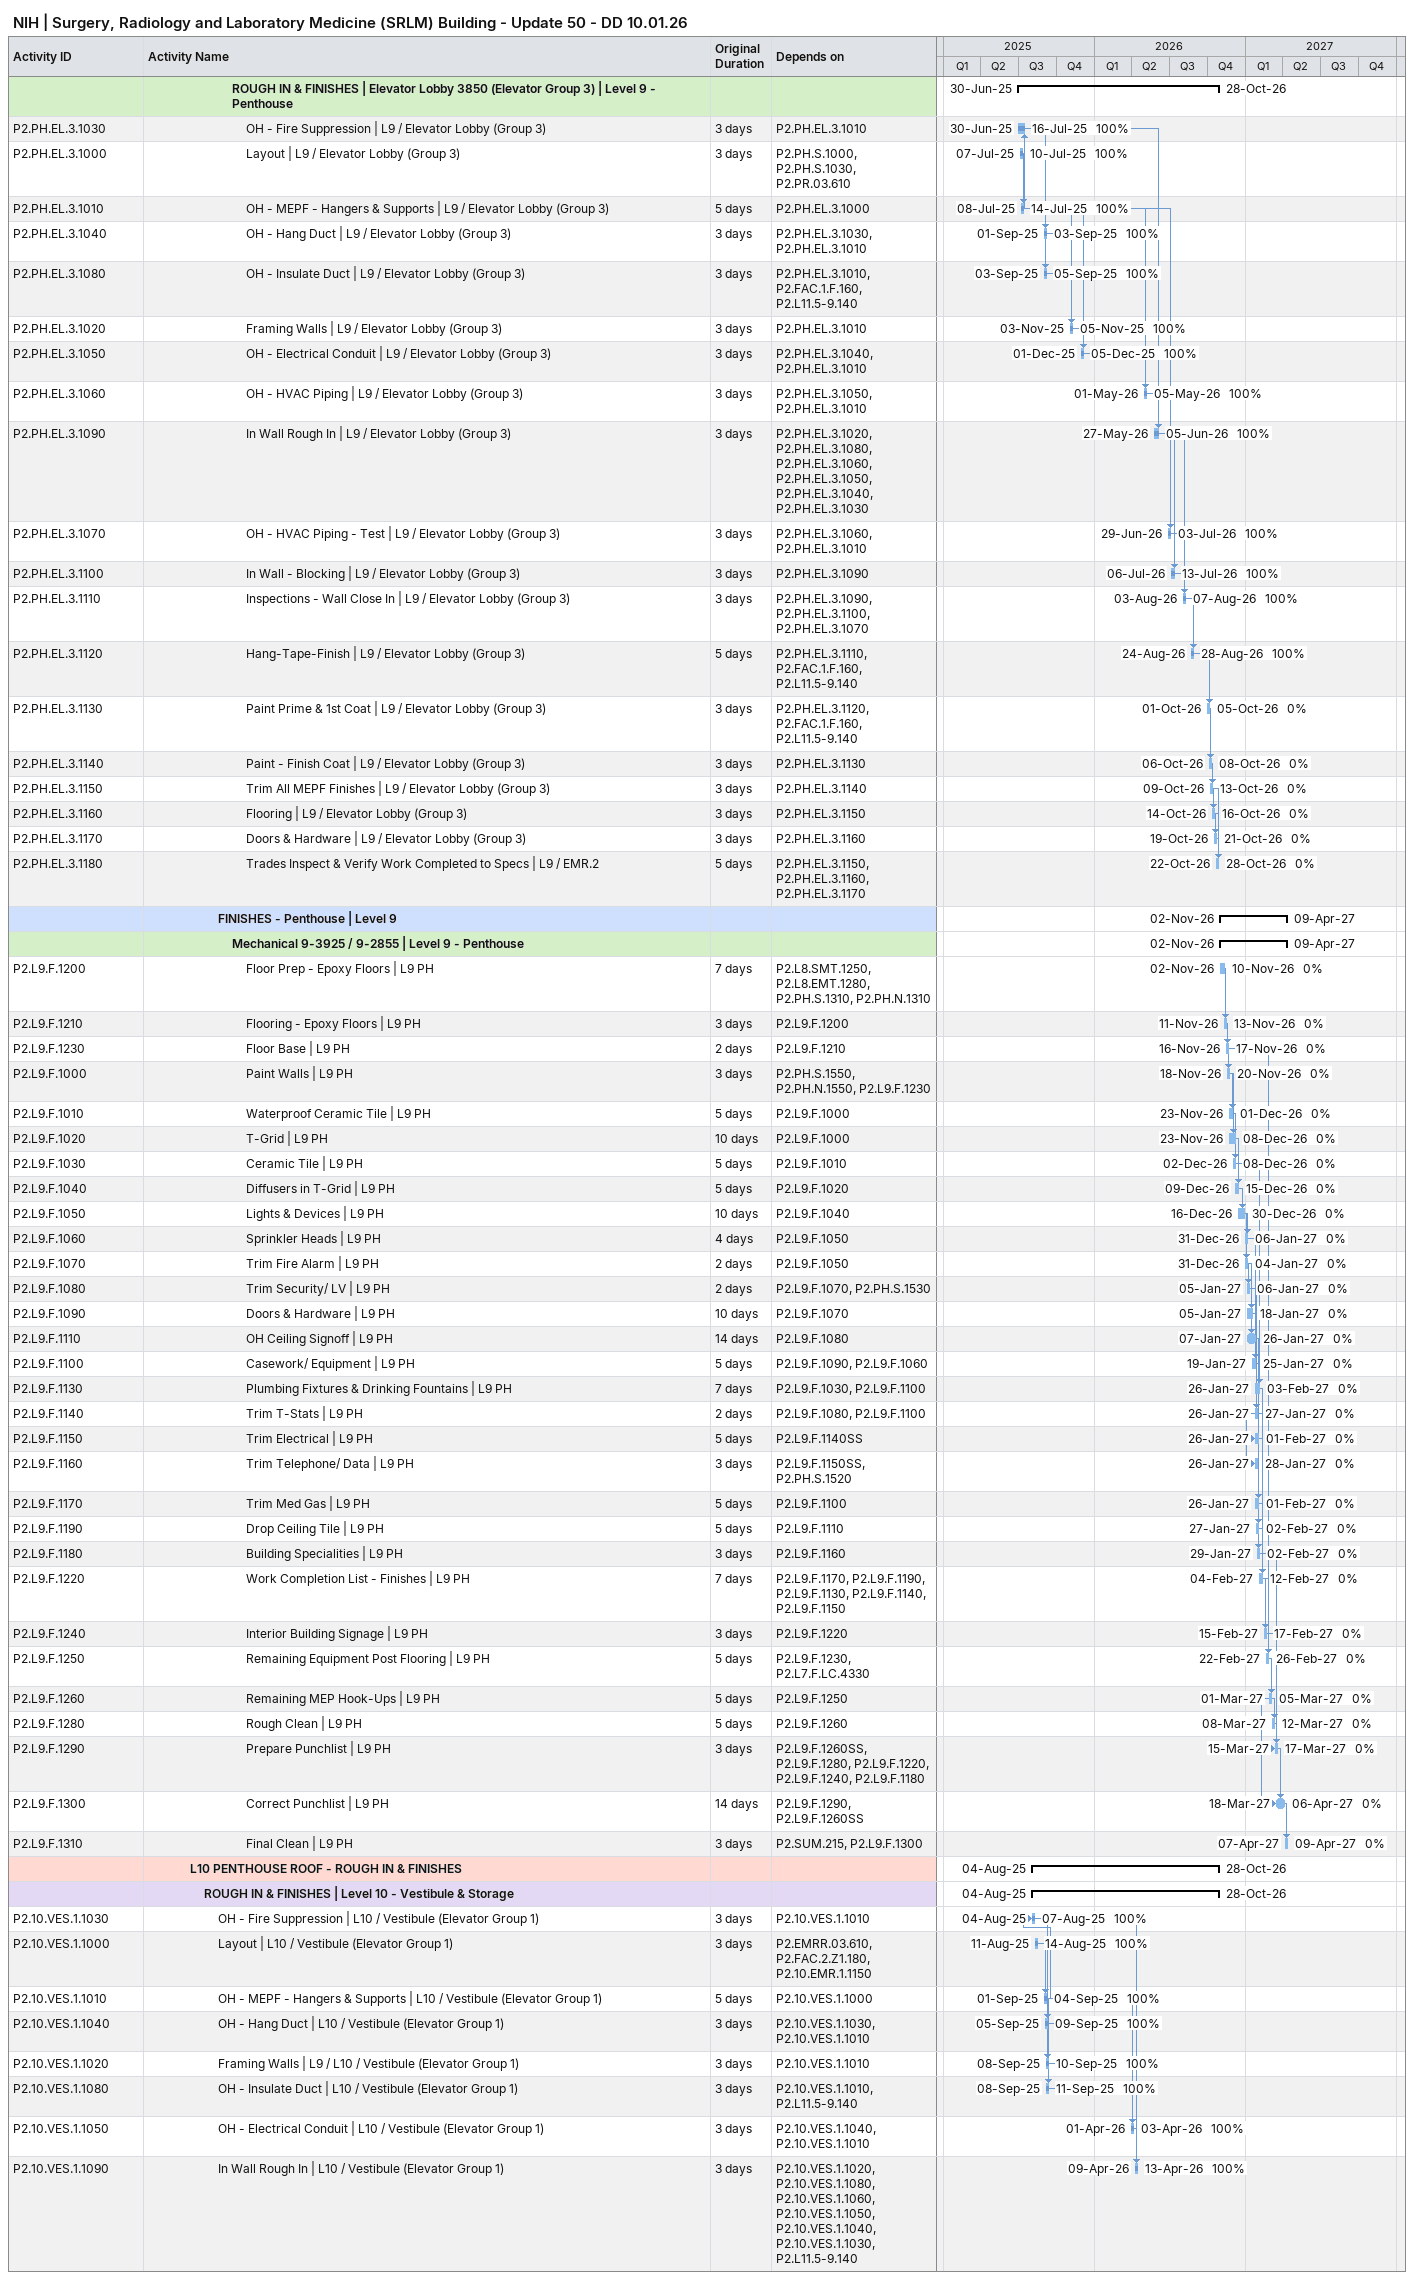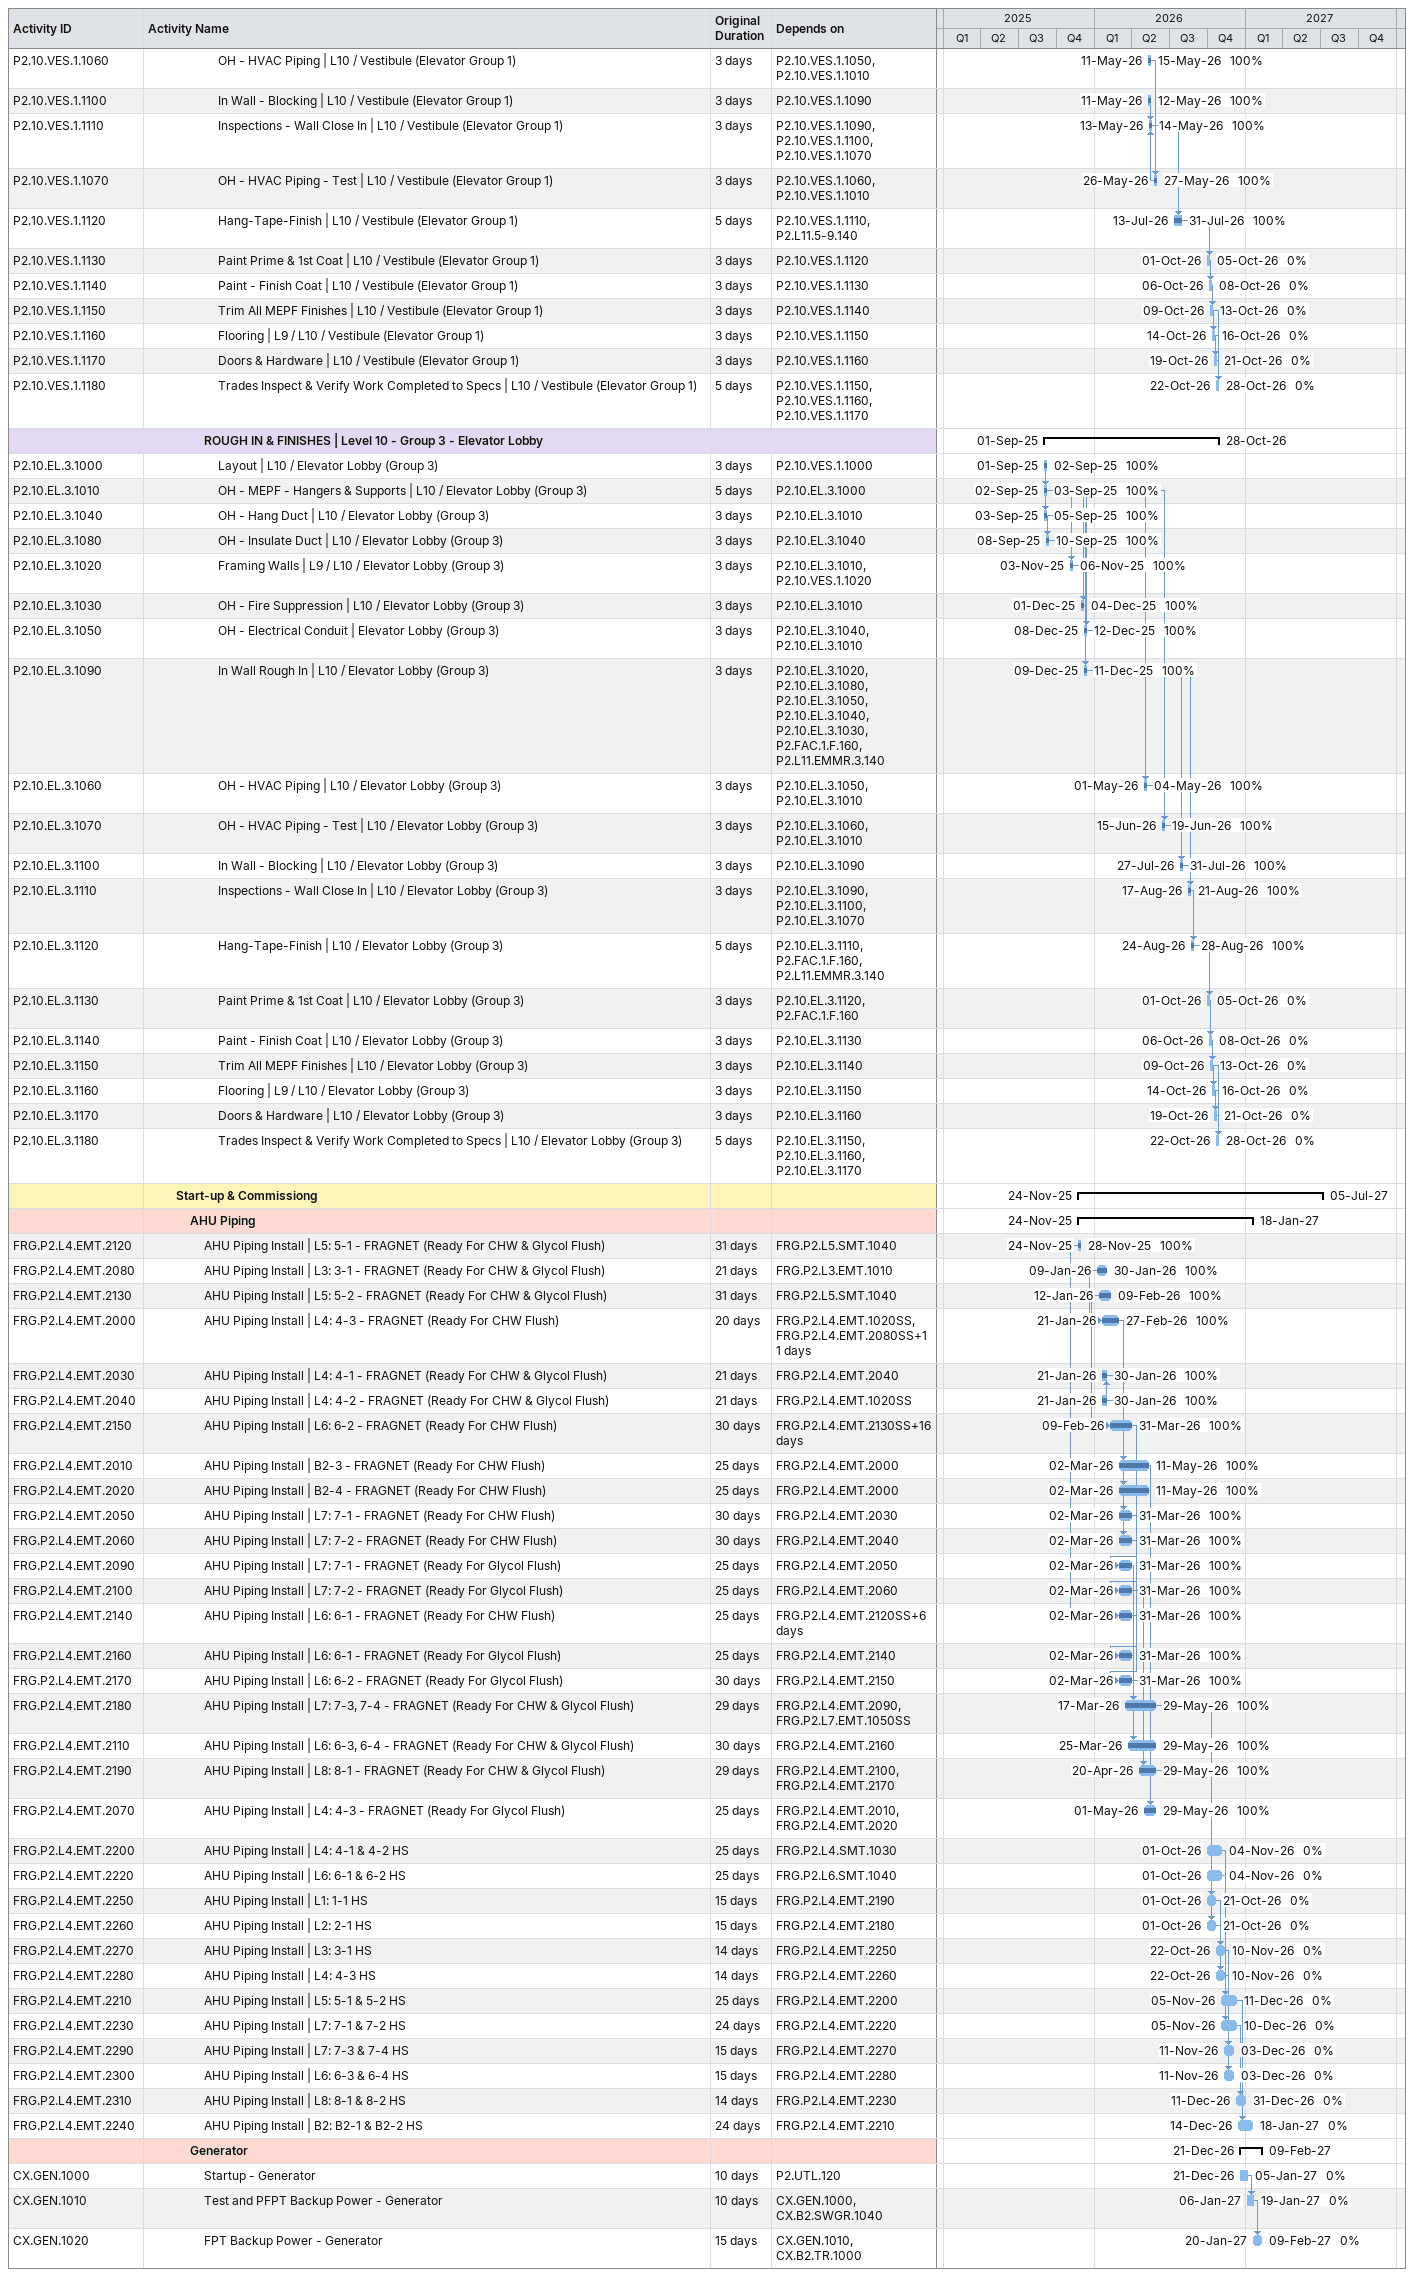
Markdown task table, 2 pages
NIH | Surgery, Radiology and Laboratory Medicine (SRLM) Building - Update 50 - DD 10.01.26

| ID | Level | Task | Original duration | Start | Finish | Predecessors | % complete |
|---|---|---|---|---|---|---|---|
|  | 7 | **ROUGH IN & FINISHES \| Elevator Lobby 3850 (Elevator Group 3) \| Level 9 - Penthouse** |  | 2025-06-30 | 2026-10-28 |  |  |
| P2.PH.EL.3.1030 | 8 | OH - Fire Suppression \| L9 / Elevator Lobby (Group 3) | 3d | 2025-06-30 | 2025-07-16 | P2.PH.EL.3.1010 | 100 |
| P2.PH.EL.3.1000 | 8 | Layout \| L9 / Elevator Lobby (Group 3) | 3d | 2025-07-07 | 2025-07-10 | P2.PH.S.1000, P2.PH.S.1030, P2.PR.03.610 | 100 |
| P2.PH.EL.3.1010 | 8 | OH - MEPF - Hangers & Supports \| L9 / Elevator Lobby (Group 3) | 5d | 2025-07-08 | 2025-07-14 | P2.PH.EL.3.1000 | 100 |
| P2.PH.EL.3.1040 | 8 | OH - Hang Duct \| L9 / Elevator Lobby (Group 3) | 3d | 2025-09-01 | 2025-09-03 | P2.PH.EL.3.1030, P2.PH.EL.3.1010 | 100 |
| P2.PH.EL.3.1080 | 8 | OH - Insulate Duct \| L9 / Elevator Lobby (Group 3) | 3d | 2025-09-03 | 2025-09-05 | P2.PH.EL.3.1010, P2.FAC.1.F.160, P2.L11.5-9.140 | 100 |
| P2.PH.EL.3.1020 | 8 | Framing Walls \| L9 / Elevator Lobby (Group 3) | 3d | 2025-11-03 | 2025-11-05 | P2.PH.EL.3.1010 | 100 |
| P2.PH.EL.3.1050 | 8 | OH - Electrical Conduit \| L9 / Elevator Lobby (Group 3) | 3d | 2025-12-01 | 2025-12-05 | P2.PH.EL.3.1040, P2.PH.EL.3.1010 | 100 |
| P2.PH.EL.3.1060 | 8 | OH - HVAC Piping \| L9 / Elevator Lobby (Group 3) | 3d | 2026-05-01 | 2026-05-05 | P2.PH.EL.3.1050, P2.PH.EL.3.1010 | 100 |
| P2.PH.EL.3.1090 | 8 | In Wall Rough In \| L9 / Elevator Lobby (Group 3) | 3d | 2026-05-27 | 2026-06-05 | P2.PH.EL.3.1020, P2.PH.EL.3.1080, P2.PH.EL.3.1060, P2.PH.EL.3.1050, P2.PH.EL.3.1040, P2.PH.EL.3.1030 | 100 |
| P2.PH.EL.3.1070 | 8 | OH - HVAC Piping - Test \| L9 / Elevator Lobby (Group 3) | 3d | 2026-06-29 | 2026-07-03 | P2.PH.EL.3.1060, P2.PH.EL.3.1010 | 100 |
| P2.PH.EL.3.1100 | 8 | In Wall - Blocking \| L9 / Elevator Lobby (Group 3) | 3d | 2026-07-06 | 2026-07-13 | P2.PH.EL.3.1090 | 100 |
| P2.PH.EL.3.1110 | 8 | Inspections - Wall Close In \| L9 / Elevator Lobby (Group 3) | 3d | 2026-08-03 | 2026-08-07 | P2.PH.EL.3.1090, P2.PH.EL.3.1100, P2.PH.EL.3.1070 | 100 |
| P2.PH.EL.3.1120 | 8 | Hang-Tape-Finish \| L9 / Elevator Lobby (Group 3) | 5d | 2026-08-24 | 2026-08-28 | P2.PH.EL.3.1110, P2.FAC.1.F.160, P2.L11.5-9.140 | 100 |
| P2.PH.EL.3.1130 | 8 | Paint Prime & 1st Coat \| L9 / Elevator Lobby (Group 3) | 3d | 2026-10-01 | 2026-10-05 | P2.PH.EL.3.1120, P2.FAC.1.F.160, P2.L11.5-9.140 | 0 |
| P2.PH.EL.3.1140 | 8 | Paint - Finish Coat \| L9 / Elevator Lobby (Group 3) | 3d | 2026-10-06 | 2026-10-08 | P2.PH.EL.3.1130 | 0 |
| P2.PH.EL.3.1150 | 8 | Trim All MEPF Finishes \| L9 / Elevator Lobby (Group 3) | 3d | 2026-10-09 | 2026-10-13 | P2.PH.EL.3.1140 | 0 |
| P2.PH.EL.3.1160 | 8 | Flooring \| L9 / Elevator Lobby (Group 3) | 3d | 2026-10-14 | 2026-10-16 | P2.PH.EL.3.1150 | 0 |
| P2.PH.EL.3.1170 | 8 | Doors & Hardware \| L9 / Elevator Lobby (Group 3) | 3d | 2026-10-19 | 2026-10-21 | P2.PH.EL.3.1160 | 0 |
| P2.PH.EL.3.1180 | 8 | Trades Inspect & Verify Work Completed to Specs \| L9 / EMR.2 | 5d | 2026-10-22 | 2026-10-28 | P2.PH.EL.3.1150, P2.PH.EL.3.1160, P2.PH.EL.3.1170 | 0 |
|  | 6 | **FINISHES - Penthouse \| Level 9** |  | 2026-11-02 | 2027-04-09 |  |  |
|  | 7 | **Mechanical 9-3925 / 9-2855 \| Level 9 - Penthouse** |  | 2026-11-02 | 2027-04-09 |  |  |
| P2.L9.F.1200 | 8 | Floor Prep - Epoxy Floors \| L9 PH | 7d | 2026-11-02 | 2026-11-10 | P2.L8.SMT.1250, P2.L8.EMT.1280, P2.PH.S.1310, P2.PH.N.1310 | 0 |
| P2.L9.F.1210 | 8 | Flooring - Epoxy Floors \| L9 PH | 3d | 2026-11-11 | 2026-11-13 | P2.L9.F.1200 | 0 |
| P2.L9.F.1230 | 8 | Floor Base \| L9 PH | 2d | 2026-11-16 | 2026-11-17 | P2.L9.F.1210 | 0 |
| P2.L9.F.1000 | 8 | Paint Walls \| L9 PH | 3d | 2026-11-18 | 2026-11-20 | P2.PH.S.1550, P2.PH.N.1550, P2.L9.F.1230 | 0 |
| P2.L9.F.1010 | 8 | Waterproof Ceramic Tile \| L9 PH | 5d | 2026-11-23 | 2026-12-01 | P2.L9.F.1000 | 0 |
| P2.L9.F.1020 | 8 | T-Grid \| L9 PH | 10d | 2026-11-23 | 2026-12-08 | P2.L9.F.1000 | 0 |
| P2.L9.F.1030 | 8 | Ceramic Tile \| L9 PH | 5d | 2026-12-02 | 2026-12-08 | P2.L9.F.1010 | 0 |
| P2.L9.F.1040 | 8 | Diffusers in T-Grid \| L9 PH | 5d | 2026-12-09 | 2026-12-15 | P2.L9.F.1020 | 0 |
| P2.L9.F.1050 | 8 | Lights & Devices \| L9 PH | 10d | 2026-12-16 | 2026-12-30 | P2.L9.F.1040 | 0 |
| P2.L9.F.1060 | 8 | Sprinkler Heads \| L9 PH | 4d | 2026-12-31 | 2027-01-06 | P2.L9.F.1050 | 0 |
| P2.L9.F.1070 | 8 | Trim Fire Alarm \| L9 PH | 2d | 2026-12-31 | 2027-01-04 | P2.L9.F.1050 | 0 |
| P2.L9.F.1080 | 8 | Trim Security/ LV \| L9 PH | 2d | 2027-01-05 | 2027-01-06 | P2.L9.F.1070, P2.PH.S.1530 | 0 |
| P2.L9.F.1090 | 8 | Doors & Hardware \| L9 PH | 10d | 2027-01-05 | 2027-01-18 | P2.L9.F.1070 | 0 |
| P2.L9.F.1110 | 8 | OH Ceiling Signoff \| L9 PH | 14d | 2027-01-07 | 2027-01-26 | P2.L9.F.1080 | 0 |
| P2.L9.F.1100 | 8 | Casework/ Equipment \| L9 PH | 5d | 2027-01-19 | 2027-01-25 | P2.L9.F.1090, P2.L9.F.1060 | 0 |
| P2.L9.F.1130 | 8 | Plumbing Fixtures & Drinking Fountains \| L9 PH | 7d | 2027-01-26 | 2027-02-03 | P2.L9.F.1030, P2.L9.F.1100 | 0 |
| P2.L9.F.1140 | 8 | Trim T-Stats \| L9 PH | 2d | 2027-01-26 | 2027-01-27 | P2.L9.F.1080, P2.L9.F.1100 | 0 |
| P2.L9.F.1150 | 8 | Trim Electrical \| L9 PH | 5d | 2027-01-26 | 2027-02-01 | P2.L9.F.1140SS | 0 |
| P2.L9.F.1160 | 8 | Trim Telephone/ Data \| L9 PH | 3d | 2027-01-26 | 2027-01-28 | P2.L9.F.1150SS, P2.PH.S.1520 | 0 |
| P2.L9.F.1170 | 8 | Trim Med Gas \| L9 PH | 5d | 2027-01-26 | 2027-02-01 | P2.L9.F.1100 | 0 |
| P2.L9.F.1190 | 8 | Drop Ceiling Tile \| L9 PH | 5d | 2027-01-27 | 2027-02-02 | P2.L9.F.1110 | 0 |
| P2.L9.F.1180 | 8 | Building Specialities \| L9 PH | 3d | 2027-01-29 | 2027-02-02 | P2.L9.F.1160 | 0 |
| P2.L9.F.1220 | 8 | Work Completion List - Finishes \| L9 PH | 7d | 2027-02-04 | 2027-02-12 | P2.L9.F.1170, P2.L9.F.1190, P2.L9.F.1130, P2.L9.F.1140, P2.L9.F.1150 | 0 |
| P2.L9.F.1240 | 8 | Interior Building Signage \| L9 PH | 3d | 2027-02-15 | 2027-02-17 | P2.L9.F.1220 | 0 |
| P2.L9.F.1250 | 8 | Remaining Equipment Post Flooring \| L9 PH | 5d | 2027-02-22 | 2027-02-26 | P2.L9.F.1230, P2.L7.F.LC.4330 | 0 |
| P2.L9.F.1260 | 8 | Remaining MEP Hook-Ups \| L9 PH | 5d | 2027-03-01 | 2027-03-05 | P2.L9.F.1250 | 0 |
| P2.L9.F.1280 | 8 | Rough Clean \| L9 PH | 5d | 2027-03-08 | 2027-03-12 | P2.L9.F.1260 | 0 |
| P2.L9.F.1290 | 8 | Prepare Punchlist \| L9 PH | 3d | 2027-03-15 | 2027-03-17 | P2.L9.F.1260SS, P2.L9.F.1280, P2.L9.F.1220, P2.L9.F.1240, P2.L9.F.1180 | 0 |
| P2.L9.F.1300 | 8 | Correct Punchlist \| L9 PH | 14d | 2027-03-18 | 2027-04-06 | P2.L9.F.1290, P2.L9.F.1260SS | 0 |
| P2.L9.F.1310 | 8 | Final Clean \| L9 PH | 3d | 2027-04-07 | 2027-04-09 | P2.SUM.215, P2.L9.F.1300 | 0 |
|  | 4 | **L10 PENTHOUSE ROOF - ROUGH IN & FINISHES** |  | 2025-08-04 | 2026-10-28 |  |  |
|  | 5 | **ROUGH IN & FINISHES \| Level 10 - Vestibule & Storage** |  | 2025-08-04 | 2026-10-28 |  |  |
| P2.10.VES.1.1030 | 6 | OH - Fire Suppression \| L10 / Vestibule (Elevator Group 1) | 3d | 2025-08-04 | 2025-08-07 | P2.10.VES.1.1010 | 100 |
| P2.10.VES.1.1000 | 6 | Layout \| L10 / Vestibule (Elevator Group 1) | 3d | 2025-08-11 | 2025-08-14 | P2.EMRR.03.610, P2.FAC.2.Z1.180, P2.10.EMR.1.1150 | 100 |
| P2.10.VES.1.1010 | 6 | OH - MEPF - Hangers & Supports \| L10 / Vestibule (Elevator Group 1) | 5d | 2025-09-01 | 2025-09-04 | P2.10.VES.1.1000 | 100 |
| P2.10.VES.1.1040 | 6 | OH - Hang Duct \| L10 / Vestibule (Elevator Group 1) | 3d | 2025-09-05 | 2025-09-09 | P2.10.VES.1.1030, P2.10.VES.1.1010 | 100 |
| P2.10.VES.1.1020 | 6 | Framing Walls \| L9 / L10 / Vestibule (Elevator Group 1) | 3d | 2025-09-08 | 2025-09-10 | P2.10.VES.1.1010 | 100 |
| P2.10.VES.1.1080 | 6 | OH - Insulate Duct \| L10 / Vestibule (Elevator Group 1) | 3d | 2025-09-08 | 2025-09-11 | P2.10.VES.1.1010, P2.L11.5-9.140 | 100 |
| P2.10.VES.1.1050 | 6 | OH - Electrical Conduit \| L10 / Vestibule (Elevator Group 1) | 3d | 2026-04-01 | 2026-04-03 | P2.10.VES.1.1040, P2.10.VES.1.1010 | 100 |
| P2.10.VES.1.1090 | 6 | In Wall Rough In \| L10 / Vestibule (Elevator Group 1) | 3d | 2026-04-09 | 2026-04-13 | P2.10.VES.1.1020, P2.10.VES.1.1080, P2.10.VES.1.1060, P2.10.VES.1.1050, P2.10.VES.1.1040, P2.10.VES.1.1030, P2.L11.5-9.140 | 100 |
| P2.10.VES.1.1060 | 6 | OH - HVAC Piping \| L10 / Vestibule (Elevator Group 1) | 3d | 2026-05-11 | 2026-05-15 | P2.10.VES.1.1050, P2.10.VES.1.1010 | 100 |
| P2.10.VES.1.1100 | 6 | In Wall - Blocking \| L10 / Vestibule (Elevator Group 1) | 3d | 2026-05-11 | 2026-05-12 | P2.10.VES.1.1090 | 100 |
| P2.10.VES.1.1110 | 6 | Inspections - Wall Close In \| L10 / Vestibule (Elevator Group 1) | 3d | 2026-05-13 | 2026-05-14 | P2.10.VES.1.1090, P2.10.VES.1.1100, P2.10.VES.1.1070 | 100 |
| P2.10.VES.1.1070 | 6 | OH - HVAC Piping - Test \| L10 / Vestibule (Elevator Group 1) | 3d | 2026-05-26 | 2026-05-27 | P2.10.VES.1.1060, P2.10.VES.1.1010 | 100 |
| P2.10.VES.1.1120 | 6 | Hang-Tape-Finish \| L10 / Vestibule (Elevator Group 1) | 5d | 2026-07-13 | 2026-07-31 | P2.10.VES.1.1110, P2.L11.5-9.140 | 100 |
| P2.10.VES.1.1130 | 6 | Paint Prime & 1st Coat \| L10 / Vestibule (Elevator Group 1) | 3d | 2026-10-01 | 2026-10-05 | P2.10.VES.1.1120 | 0 |
| P2.10.VES.1.1140 | 6 | Paint - Finish Coat \| L10 / Vestibule (Elevator Group 1) | 3d | 2026-10-06 | 2026-10-08 | P2.10.VES.1.1130 | 0 |
| P2.10.VES.1.1150 | 6 | Trim All MEPF Finishes \| L10 / Vestibule (Elevator Group 1) | 3d | 2026-10-09 | 2026-10-13 | P2.10.VES.1.1140 | 0 |
| P2.10.VES.1.1160 | 6 | Flooring \| L9 / L10 / Vestibule (Elevator Group 1) | 3d | 2026-10-14 | 2026-10-16 | P2.10.VES.1.1150 | 0 |
| P2.10.VES.1.1170 | 6 | Doors & Hardware \| L10 / Vestibule (Elevator Group 1) | 3d | 2026-10-19 | 2026-10-21 | P2.10.VES.1.1160 | 0 |
| P2.10.VES.1.1180 | 6 | Trades Inspect & Verify Work Completed to Specs \| L10 / Vestibule (Elevator Group 1) | 5d | 2026-10-22 | 2026-10-28 | P2.10.VES.1.1150, P2.10.VES.1.1160, P2.10.VES.1.1170 | 0 |
|  | 5 | **ROUGH IN & FINISHES \| Level 10 - Group 3 - Elevator Lobby** |  | 2025-09-01 | 2026-10-28 |  |  |
| P2.10.EL.3.1000 | 6 | Layout \| L10 / Elevator Lobby (Group 3) | 3d | 2025-09-01 | 2025-09-02 | P2.10.VES.1.1000 | 100 |
| P2.10.EL.3.1010 | 6 | OH - MEPF - Hangers & Supports \| L10 / Elevator Lobby (Group 3) | 5d | 2025-09-02 | 2025-09-03 | P2.10.EL.3.1000 | 100 |
| P2.10.EL.3.1040 | 6 | OH - Hang Duct \| L10 / Elevator Lobby (Group 3) | 3d | 2025-09-03 | 2025-09-05 | P2.10.EL.3.1010 | 100 |
| P2.10.EL.3.1080 | 6 | OH - Insulate Duct \| L10 / Elevator Lobby (Group 3) | 3d | 2025-09-08 | 2025-09-10 | P2.10.EL.3.1040 | 100 |
| P2.10.EL.3.1020 | 6 | Framing Walls \| L9 / L10 / Elevator Lobby (Group 3) | 3d | 2025-11-03 | 2025-11-06 | P2.10.EL.3.1010, P2.10.VES.1.1020 | 100 |
| P2.10.EL.3.1030 | 6 | OH - Fire Suppression \| L10 / Elevator Lobby (Group 3) | 3d | 2025-12-01 | 2025-12-04 | P2.10.EL.3.1010 | 100 |
| P2.10.EL.3.1050 | 6 | OH - Electrical Conduit \| Elevator Lobby (Group 3) | 3d | 2025-12-08 | 2025-12-12 | P2.10.EL.3.1040, P2.10.EL.3.1010 | 100 |
| P2.10.EL.3.1090 | 6 | In Wall Rough In \| L10 / Elevator Lobby (Group 3) | 3d | 2025-12-09 | 2025-12-11 | P2.10.EL.3.1020, P2.10.EL.3.1080, P2.10.EL.3.1050, P2.10.EL.3.1040, P2.10.EL.3.1030, P2.FAC.1.F.160, P2.L11.EMMR.3.140 | 100 |
| P2.10.EL.3.1060 | 6 | OH - HVAC Piping \| L10 / Elevator Lobby (Group 3) | 3d | 2026-05-01 | 2026-05-04 | P2.10.EL.3.1050, P2.10.EL.3.1010 | 100 |
| P2.10.EL.3.1070 | 6 | OH - HVAC Piping - Test \| L10 / Elevator Lobby (Group 3) | 3d | 2026-06-15 | 2026-06-19 | P2.10.EL.3.1060, P2.10.EL.3.1010 | 100 |
| P2.10.EL.3.1100 | 6 | In Wall - Blocking \| L10 / Elevator Lobby (Group 3) | 3d | 2026-07-27 | 2026-07-31 | P2.10.EL.3.1090 | 100 |
| P2.10.EL.3.1110 | 6 | Inspections - Wall Close In \| L10 / Elevator Lobby (Group 3) | 3d | 2026-08-17 | 2026-08-21 | P2.10.EL.3.1090, P2.10.EL.3.1100, P2.10.EL.3.1070 | 100 |
| P2.10.EL.3.1120 | 6 | Hang-Tape-Finish \| L10 / Elevator Lobby (Group 3) | 5d | 2026-08-24 | 2026-08-28 | P2.10.EL.3.1110, P2.FAC.1.F.160, P2.L11.EMMR.3.140 | 100 |
| P2.10.EL.3.1130 | 6 | Paint Prime & 1st Coat \| L10 / Elevator Lobby (Group 3) | 3d | 2026-10-01 | 2026-10-05 | P2.10.EL.3.1120, P2.FAC.1.F.160 | 0 |
| P2.10.EL.3.1140 | 6 | Paint - Finish Coat \| L10 / Elevator Lobby (Group 3) | 3d | 2026-10-06 | 2026-10-08 | P2.10.EL.3.1130 | 0 |
| P2.10.EL.3.1150 | 6 | Trim All MEPF Finishes \| L10 / Elevator Lobby (Group 3) | 3d | 2026-10-09 | 2026-10-13 | P2.10.EL.3.1140 | 0 |
| P2.10.EL.3.1160 | 6 | Flooring \| L9 / L10 / Elevator Lobby (Group 3) | 3d | 2026-10-14 | 2026-10-16 | P2.10.EL.3.1150 | 0 |
| P2.10.EL.3.1170 | 6 | Doors & Hardware \| L10 / Elevator Lobby (Group 3) | 3d | 2026-10-19 | 2026-10-21 | P2.10.EL.3.1160 | 0 |
| P2.10.EL.3.1180 | 6 | Trades Inspect & Verify Work Completed to Specs \| L10 / Elevator Lobby (Group 3) | 5d | 2026-10-22 | 2026-10-28 | P2.10.EL.3.1150, P2.10.EL.3.1160, P2.10.EL.3.1170 | 0 |
|  | 3 | **Start-up & Commissiong** |  | 2025-11-24 | 2027-07-05 |  |  |
|  | 4 | **AHU Piping** |  | 2025-11-24 | 2027-01-18 |  |  |
| FRG.P2.L4.EMT.2120 | 5 | AHU Piping Install \| L5: 5-1 - FRAGNET (Ready For CHW & Glycol Flush) | 31d | 2025-11-24 | 2025-11-28 | FRG.P2.L5.SMT.1040 | 100 |
| FRG.P2.L4.EMT.2080 | 5 | AHU Piping Install \| L3: 3-1 - FRAGNET (Ready For CHW & Glycol Flush) | 21d | 2026-01-09 | 2026-01-30 | FRG.P2.L3.EMT.1010 | 100 |
| FRG.P2.L4.EMT.2130 | 5 | AHU Piping Install \| L5: 5-2 - FRAGNET (Ready For CHW & Glycol Flush) | 31d | 2026-01-12 | 2026-02-09 | FRG.P2.L5.SMT.1040 | 100 |
| FRG.P2.L4.EMT.2000 | 5 | AHU Piping Install \| L4: 4-3 - FRAGNET (Ready For CHW Flush) | 20d | 2026-01-21 | 2026-02-27 | FRG.P2.L4.EMT.1020SS, FRG.P2.L4.EMT.2080SS+11d | 100 |
| FRG.P2.L4.EMT.2030 | 5 | AHU Piping Install \| L4: 4-1 - FRAGNET (Ready For CHW & Glycol Flush) | 21d | 2026-01-21 | 2026-01-30 | FRG.P2.L4.EMT.2040 | 100 |
| FRG.P2.L4.EMT.2040 | 5 | AHU Piping Install \| L4: 4-2 - FRAGNET (Ready For CHW & Glycol Flush) | 21d | 2026-01-21 | 2026-01-30 | FRG.P2.L4.EMT.1020SS | 100 |
| FRG.P2.L4.EMT.2150 | 5 | AHU Piping Install \| L6: 6-2 - FRAGNET (Ready For CHW Flush) | 30d | 2026-02-09 | 2026-03-31 | FRG.P2.L4.EMT.2130SS+16d | 100 |
| FRG.P2.L4.EMT.2010 | 5 | AHU Piping Install \| B2-3 - FRAGNET (Ready For CHW Flush) | 25d | 2026-03-02 | 2026-05-11 | FRG.P2.L4.EMT.2000 | 100 |
| FRG.P2.L4.EMT.2020 | 5 | AHU Piping Install \| B2-4 - FRAGNET (Ready For CHW Flush) | 25d | 2026-03-02 | 2026-05-11 | FRG.P2.L4.EMT.2000 | 100 |
| FRG.P2.L4.EMT.2050 | 5 | AHU Piping Install \| L7: 7-1 - FRAGNET (Ready For CHW Flush) | 30d | 2026-03-02 | 2026-03-31 | FRG.P2.L4.EMT.2030 | 100 |
| FRG.P2.L4.EMT.2060 | 5 | AHU Piping Install \| L7: 7-2 - FRAGNET (Ready For CHW Flush) | 30d | 2026-03-02 | 2026-03-31 | FRG.P2.L4.EMT.2040 | 100 |
| FRG.P2.L4.EMT.2090 | 5 | AHU Piping Install \| L7: 7-1 - FRAGNET (Ready For Glycol Flush) | 25d | 2026-03-02 | 2026-03-31 | FRG.P2.L4.EMT.2050 | 100 |
| FRG.P2.L4.EMT.2100 | 5 | AHU Piping Install \| L7: 7-2 - FRAGNET (Ready For Glycol Flush) | 25d | 2026-03-02 | 2026-03-31 | FRG.P2.L4.EMT.2060 | 100 |
| FRG.P2.L4.EMT.2140 | 5 | AHU Piping Install \| L6: 6-1 - FRAGNET (Ready For CHW Flush) | 25d | 2026-03-02 | 2026-03-31 | FRG.P2.L4.EMT.2120SS+6d | 100 |
| FRG.P2.L4.EMT.2160 | 5 | AHU Piping Install \| L6: 6-1 - FRAGNET (Ready For Glycol Flush) | 25d | 2026-03-02 | 2026-03-31 | FRG.P2.L4.EMT.2140 | 100 |
| FRG.P2.L4.EMT.2170 | 5 | AHU Piping Install \| L6: 6-2 - FRAGNET (Ready For Glycol Flush) | 30d | 2026-03-02 | 2026-03-31 | FRG.P2.L4.EMT.2150 | 100 |
| FRG.P2.L4.EMT.2180 | 5 | AHU Piping Install \| L7: 7-3, 7-4 - FRAGNET (Ready For CHW & Glycol Flush) | 29d | 2026-03-17 | 2026-05-29 | FRG.P2.L4.EMT.2090, FRG.P2.L7.EMT.1050SS | 100 |
| FRG.P2.L4.EMT.2110 | 5 | AHU Piping Install \| L6: 6-3, 6-4 - FRAGNET (Ready For CHW & Glycol Flush) | 30d | 2026-03-25 | 2026-05-29 | FRG.P2.L4.EMT.2160 | 100 |
| FRG.P2.L4.EMT.2190 | 5 | AHU Piping Install \| L8: 8-1 - FRAGNET (Ready For CHW & Glycol Flush) | 29d | 2026-04-20 | 2026-05-29 | FRG.P2.L4.EMT.2100, FRG.P2.L4.EMT.2170 | 100 |
| FRG.P2.L4.EMT.2070 | 5 | AHU Piping Install \| L4: 4-3 - FRAGNET (Ready For Glycol Flush) | 25d | 2026-05-01 | 2026-05-29 | FRG.P2.L4.EMT.2010, FRG.P2.L4.EMT.2020 | 100 |
| FRG.P2.L4.EMT.2200 | 5 | AHU Piping Install \| L4: 4-1 & 4-2 HS | 25d | 2026-10-01 | 2026-11-04 | FRG.P2.L4.SMT.1030 | 0 |
| FRG.P2.L4.EMT.2220 | 5 | AHU Piping Install \| L6: 6-1 & 6-2 HS | 25d | 2026-10-01 | 2026-11-04 | FRG.P2.L6.SMT.1040 | 0 |
| FRG.P2.L4.EMT.2250 | 5 | AHU Piping Install \| L1: 1-1 HS | 15d | 2026-10-01 | 2026-10-21 | FRG.P2.L4.EMT.2190 | 0 |
| FRG.P2.L4.EMT.2260 | 5 | AHU Piping Install \| L2: 2-1 HS | 15d | 2026-10-01 | 2026-10-21 | FRG.P2.L4.EMT.2180 | 0 |
| FRG.P2.L4.EMT.2270 | 5 | AHU Piping Install \| L3: 3-1 HS | 14d | 2026-10-22 | 2026-11-10 | FRG.P2.L4.EMT.2250 | 0 |
| FRG.P2.L4.EMT.2280 | 5 | AHU Piping Install \| L4: 4-3 HS | 14d | 2026-10-22 | 2026-11-10 | FRG.P2.L4.EMT.2260 | 0 |
| FRG.P2.L4.EMT.2210 | 5 | AHU Piping Install \| L5: 5-1 & 5-2 HS | 25d | 2026-11-05 | 2026-12-11 | FRG.P2.L4.EMT.2200 | 0 |
| FRG.P2.L4.EMT.2230 | 5 | AHU Piping Install \| L7: 7-1 & 7-2 HS | 24d | 2026-11-05 | 2026-12-10 | FRG.P2.L4.EMT.2220 | 0 |
| FRG.P2.L4.EMT.2290 | 5 | AHU Piping Install \| L7: 7-3 & 7-4 HS | 15d | 2026-11-11 | 2026-12-03 | FRG.P2.L4.EMT.2270 | 0 |
| FRG.P2.L4.EMT.2300 | 5 | AHU Piping Install \| L6: 6-3 & 6-4 HS | 15d | 2026-11-11 | 2026-12-03 | FRG.P2.L4.EMT.2280 | 0 |
| FRG.P2.L4.EMT.2310 | 5 | AHU Piping Install \| L8: 8-1 & 8-2 HS | 14d | 2026-12-11 | 2026-12-31 | FRG.P2.L4.EMT.2230 | 0 |
| FRG.P2.L4.EMT.2240 | 5 | AHU Piping Install \| B2: B2-1 & B2-2 HS | 24d | 2026-12-14 | 2027-01-18 | FRG.P2.L4.EMT.2210 | 0 |
|  | 4 | **Generator** |  | 2026-12-21 | 2027-02-09 |  |  |
| CX.GEN.1000 | 5 | Startup - Generator | 10d | 2026-12-21 | 2027-01-05 | P2.UTL.120 | 0 |
| CX.GEN.1010 | 5 | Test and PFPT Backup Power - Generator | 10d | 2027-01-06 | 2027-01-19 | CX.GEN.1000, CX.B2.SWGR.1040 | 0 |
| CX.GEN.1020 | 5 | FPT Backup Power - Generator | 15d | 2027-01-20 | 2027-02-09 | CX.GEN.1010, CX.B2.TR.1000 | 0 |
